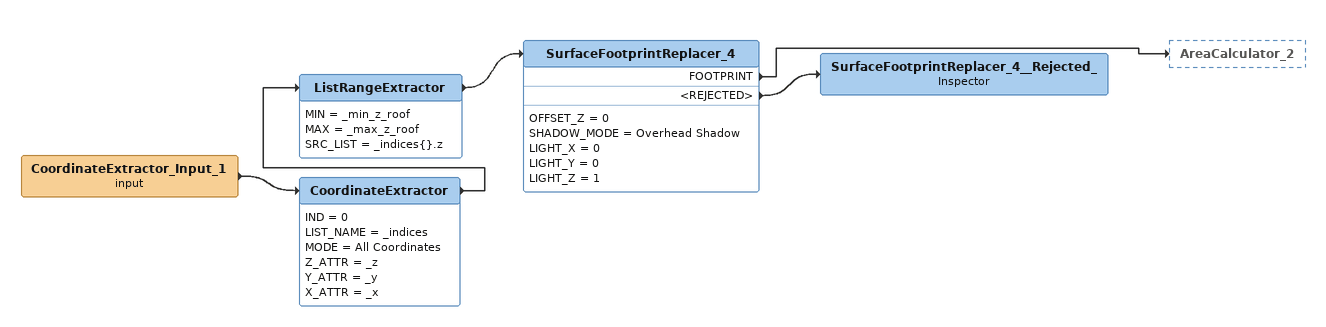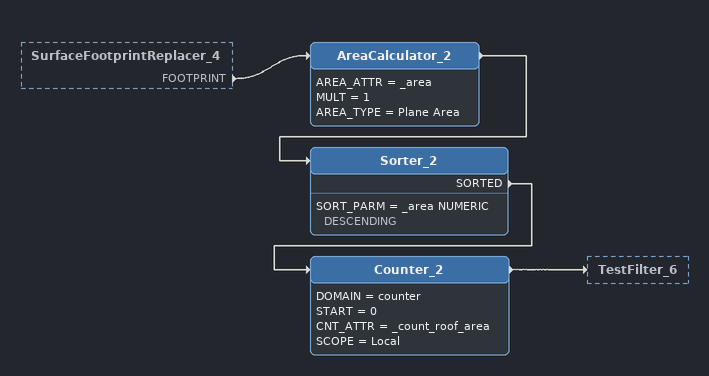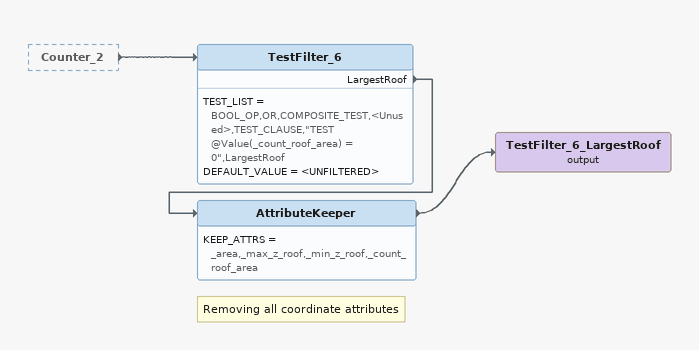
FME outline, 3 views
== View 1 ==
CoordinateExtractor_Input_1 (input)
    -> CoordinateExtractor
CoordinateExtractor
    IND = 0
    LIST_NAME = _indices
    MODE = All Coordinates
    Z_ATTR = _z
    Y_ATTR = _y
    X_ATTR = _x
    -> ListRangeExtractor
ListRangeExtractor
    MIN = _min_z_roof
    MAX = _max_z_roof
    SRC_LIST = _indices{}.z
    -> SurfaceFootprintReplacer_4
SurfaceFootprintReplacer_4
    OFFSET_Z = 0
    SHADOW_MODE = Overhead Shadow
    LIGHT_X = 0
    LIGHT_Y = 0
    LIGHT_Z = 1
    FOOTPRINT -> AreaCalculator_2
    <REJECTED> -> SurfaceFootprintReplacer_4__Rejected_
SurfaceFootprintReplacer_4__Rejected_: Inspector

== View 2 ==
SurfaceFootprintReplacer_4 [outside]
    FOOTPRINT -> AreaCalculator_2
AreaCalculator_2
    AREA_ATTR = _area
    MULT = 1
    AREA_TYPE = Plane Area
    -> Sorter_2
Sorter_2
    SORT_PARM = _area NUMERIC DESCENDING
    SORTED -> Counter_2
Counter_2
    DOMAIN = counter
    START = 0
    CNT_ATTR = _count_roof_area
    SCOPE = Local
    -> TestFilter_6

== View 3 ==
Counter_2 [outside]
    -> TestFilter_6
TestFilter_6
    TEST_LIST = BOOL_OP,OR,COMPOSITE_TEST,<Unused>,TEST_CLAUSE,"TEST @Value(_count_roof_area) = 0",LargestRoof
    DEFAULT_VALUE = <UNFILTERED>
    LargestRoof -> AttributeKeeper
Note: Removing all coordinate attributes
AttributeKeeper
    KEEP_ATTRS = _area,_max_z_roof,_min_z_roof,_count_roof_area
    -> TestFilter_6_LargestRoof (output)
TestFilter_6_LargestRoof (output)
